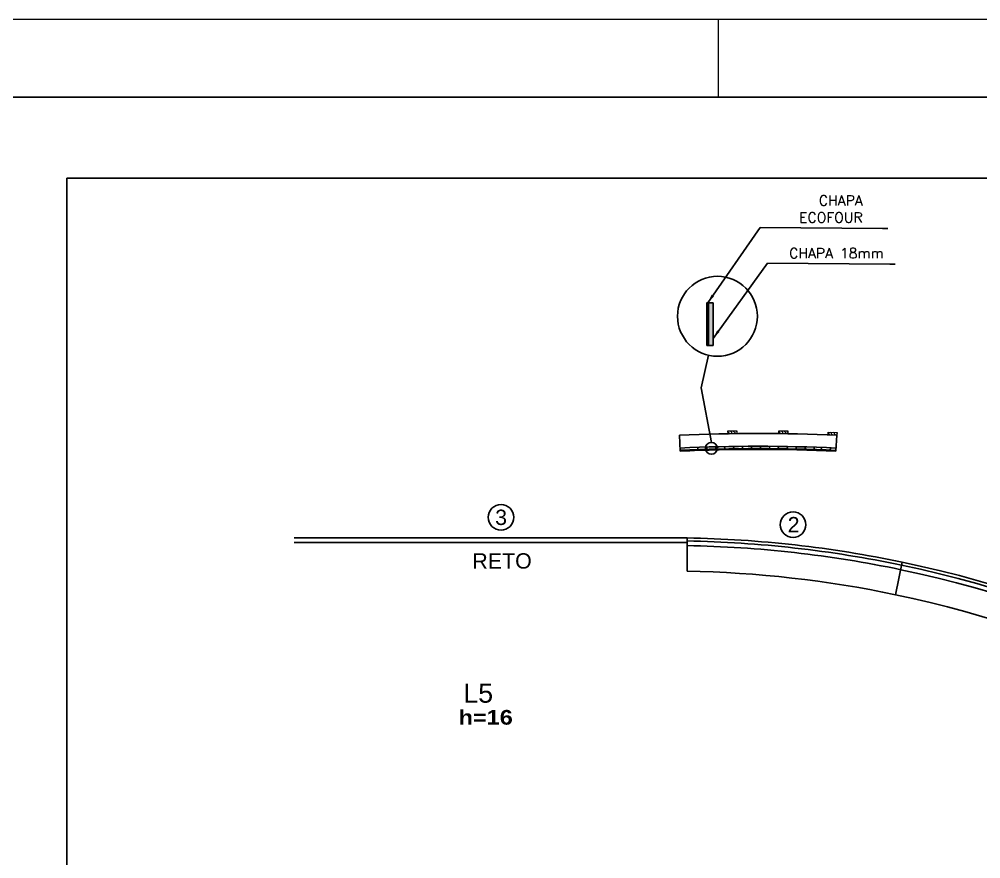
# Model space of a CAD drawing. Extents: x 1894 to 8661, y -614 to 3008.
# Drawn here: x 5859 to 6612, y 2350 to 3008 of the extents above; entities that cross this region are included whole.
import ezdxf
from ezdxf.enums import TextEntityAlignment as Align

# ---------------------------------------------------------------- set-up
doc = ezdxf.new("R2010")
doc.units = 0
for name, color, linetype in [('COTA', 241, 'Continuous'), ('Cota Seção (2x)', 4, 'Continuous'), ('MTH-FACE-VIGA', 7, 'Continuous'), ('MTH-TIT1-VIGA', 5, 'Continuous'), ('MTH-TXT-NEGRITO', 5, 'Continuous'), ('Painéis', 200, 'Continuous'), ('Romaneio', 10, 'Continuous')]:
    doc.layers.add(name, color=color, linetype=linetype)
for name, color, linetype, lineweight in [('FOLHA', 255, 'Continuous', 5), ('Hachura', 251, 'Continuous', 9), ('Madeira', 126, 'Continuous', 18)]:
    doc.layers.add(name, color=color, linetype=linetype, lineweight=lineweight)
doc.styles.add('ARIAL', font='arial.ttf')
doc.styles.add('COTA TECNICA', font='techl___.ttf', dxfattribs={"height": 10})
doc.styles.add('ROMANS', font='romans.shx')
doc.styles.add('TQS_ARIAL', font='arial.ttf')
doc.styles.add('TQS_ARIAL_BLACK', font='ariblk.ttf')
doc.dimstyles.new('PAINEL', dxfattribs={"dimtxt": 10, "dimasz": 3, "dimexe": 3, "dimexo": 3, "dimgap": 3, "dimtad": 1, "dimdec": 1, "dimzin": 12, "dimdsep": 46, "dimtxsty": 'COTA TECNICA', "dimblk1": 'OBLIQUE', "dimblk2": 'OBLIQUE', "dimsah": 1, "dimcen": 0.9, "dimclrd": 4, "dimclre": 4, "dimclrt": 240, "dimadec": 1, "dimazin": 3, "dimtfac": 1, "dimtdec": 1, "dimtmove": 0, "dimatfit": 3, "dimfxl": 1, "dimtolj": 1, "dimtzin": 12, "dimarcsym": 0})

# ---------------------------------------------------------------- blocks, each defined once
blk = doc.blocks.new('_Oblique')
at = {"color": 0, "linetype": 'ByBlock', "lineweight": -2}
blk.add_line((-0.5, -0.5), (0.5, 0.5), dxfattribs=at)

msp = doc.modelspace()

# ---------------------------------------------------------------- hatches: boundary and pattern name
at = {"layer": 'Hachura'}
h = msp.add_hatch(color=256, dxfattribs=at)
h.dxf.hatch_style = 1
h.paths.add_polyline_path([(6402.51, 2785.69), (6398.91, 2785.69), (6398.91, 2752.38), (6402.51, 2752.38)])
h = msp.add_hatch(dxfattribs=at)
h.set_pattern_fill('ANSI31', color=256, scale=0.5, angle=270.81463, style=0)
h.set_pattern_definition([(315.81463, (29514.7113, -5218.8602), (1.10645896, 1.13837815), [])])
h.paths.add_polyline_path([(6414.21, 2683.15), (6414.18, 2685.35), (6421.18, 2685.45), (6421.21, 2683.25)])
h = msp.add_hatch(dxfattribs=at)
h.set_pattern_fill('ANSI31', color=256, scale=0.5, angle=269.16676, style=0)
h.set_pattern_definition([(314.1667616, (29317.7611, -5879.795), (1.13873744, 1.10608918), [])])
h.paths.add_polyline_path([(6454.05, 2683.24), (6454.08, 2685.44), (6461.08, 2685.34), (6461.05, 2683.14)])
h = msp.add_hatch(dxfattribs=at)
h.set_pattern_fill('ANSI31', color=256, scale=0.5, angle=267.47985, style=0)
h.set_pattern_definition([(312.479846, (29094.2705, -6550.1348), (1.17080495, 1.07208769), [])])
h.paths.add_polyline_path([(6492.55, 2682.25), (6492.64, 2684.45), (6499.64, 2684.14), (6499.54, 2681.95)])

# ---------------------------------------------------------------- linework, layer by layer
at = {"color": 30}
msp.add_line((2047.57, 2946.69), (8600.49, 2946.69), dxfattribs=at)
at = {"layer": 'COTA'}
msp.add_lwpolyline([(5896.41, 2883.36), (7278.35, 2883.36), (7278.35, 1889.13), (5896.41, 1889.13)], close=True, dxfattribs=at)
at = {"layer": 'Cota Seção (2x)', "color": 30, "true_color": 0xf26722}
for centre, radius in [((6405.93, 2775.14), 31.28), ((6401.21, 2671.77), 4.65)]:
    msp.add_circle(centre, radius, dxfattribs=at)
at = {"layer": 'FOLHA'}
for p, q in [((1895.16, 3007.66), (8661.45, 3007.66)), ((6406.48, 3007.66), (6406.48, 2946.69))]:
    msp.add_line(p, q, dxfattribs=at)
at = {"layer": 'Madeira'}
for points in [[(6414.21, 2683.15), (6414.18, 2685.35), (6421.18, 2685.45), (6421.21, 2683.25)], [(6454.05, 2683.24), (6454.08, 2685.44), (6461.08, 2685.34), (6461.05, 2683.14)], [(6492.55, 2682.25), (6492.64, 2684.45), (6499.64, 2684.14), (6499.54, 2681.95)]]:
    msp.add_lwpolyline(points, close=True, dxfattribs=at)
at = {"layer": 'MTH-FACE-VIGA', "linetype": 'Continuous'}
for p, q in [((6382.13, 2601.64), (6382.13, 2575.63)), ((6550.66, 2582.63), (6545.34, 2557.18))]:
    msp.add_line(p, q, dxfattribs=at)
for start, end in [(78.18164, 88.91625), (49.12023, 78.18164)]:
    msp.add_arc((6365.52, 1697.81), 877.98, start, end, dxfattribs=at)
at = {"layer": 'Painéis'}
for p, q in [((6376.13, 2681.99), (6376.67, 2669.6)), ((6499.54, 2681.95), (6498.73, 2669.57)), ((6390.56, 2672.55), (6390.64, 2670.75)), ((6397.55, 2672.77), (6397.63, 2670.97)), ((6404.55, 2672.95), (6404.63, 2671.15)), ((6411.55, 2673.1), (6411.63, 2671.3)), ((6418.55, 2673.22), (6418.63, 2671.42)), ((6425.56, 2673.29), (6425.64, 2671.49)), ((6432.56, 2673.34), (6432.64, 2671.54)), ((6439.57, 2673.34), (6439.65, 2671.54)), ((6446.58, 2673.31), (6446.66, 2671.51)), ((6453.59, 2673.25), (6453.67, 2671.45)), ((6460.6, 2673.15), (6460.68, 2671.35)), ((6467.61, 2673.01), (6467.69, 2671.21)), ((6474.63, 2672.84), (6474.71, 2671.04)), ((6481.64, 2672.63), (6481.72, 2670.83)), ((6487.53, 2672.43), (6487.22, 2670.64)), ((6494.58, 2672.15), (6494.28, 2670.37)), ((6382.13, 2601.64), (6074.44, 2601.64)), ((6382.13, 2598.04), (6074.44, 2598.04))]:
    msp.add_line(p, q, dxfattribs=at)
for points in [[(6398.91, 2785.69), (6397.71, 2785.69), (6397.71, 2752.38), (6398.91, 2752.38)], [(6402.51, 2785.69), (6398.91, 2785.69), (6398.91, 2752.38), (6402.51, 2752.38)]]:
    msp.add_lwpolyline(points, close=True, dxfattribs=at)
for centre, radius, start, end in [((6437.37, 1296.94), 1386.4, 87.42964, 92.53173), ((6437.37, 1296.94), 1376.4, 87.4382, 92.53173), ((6437.37, 1296.94), 1374.6, 87.43975, 92.53173), ((6437.37, 1296.94), 1374, 87.44027, 92.53173), ((6365.52, 1697.81), 903.98, 78.18164, 88.94743), ((6365.52, 1697.81), 901.58, 78.18164, 88.94462), ((6365.52, 1697.81), 897.98, 78.18164, 88.94462), ((6365.52, 1697.81), 897.98, 47.66713, 78.18164), ((6365.52, 1697.81), 901.58, 47.41659, 78.18164), ((6365.52, 1697.81), 903.98, 47.25133, 78.18164)]:
    msp.add_arc(centre, radius, start, end, dxfattribs=at)
at = {"layer": 'Romaneio', "color": 1, "linetype": 'ByBlock'}
for centre in [(6236.41, 2617.74), (6465.15, 2611.99)]:
    msp.add_circle(centre, 10, dxfattribs=at)

# ---------------------------------------------------------------- texts
at = {"color": 240, "char_height": 8, "attachment_point": 9, "style": 'ROMANS'}
for s, insert in [('\\A1;CHAPA  \\PECOFOUR', (6519.65, 2848.46)), ('\\A1;CHAPA 18mm', (6536.15, 2820.5))]:
    msp.add_mtext(s, dxfattribs=dict(at, insert=insert))
at = {"layer": 'MTH-TIT1-VIGA', "linetype": 'Continuous', "style": 'TQS_ARIAL'}
msp.add_text('L5', height=15, dxfattribs=at).set_placement((6206.92, 2472.61))
at = {"layer": 'MTH-TXT-NEGRITO', "color": 3, "linetype": 'Continuous', "style": 'TQS_ARIAL_BLACK'}
msp.add_text('h=16', height=11.5, dxfattribs=at).set_placement((6203.21, 2455.43))
at = {"layer": 'Romaneio', "color": 255, "linetype": 'ByBlock', "style": 'ARIAL'}
for s, p in [('3', (6236.47, 2617.74)), ('2', (6465.55, 2611.99)), ('RETO', (6237.22, 2583.62))]:
    msp.add_text(s, height=12, dxfattribs=at).set_placement(p, align=Align.MIDDLE_CENTER)

# ---------------------------------------------------------------- leaders
at = {"annotation_type": 0, "has_hookline": 1, "hookline_direction": 1, "horizontal_direction": (-1, 0, 0)}
for points in [[(6398.31, 2785.69), (6439.38, 2844.67), (6535.31, 2843.81)], [(6402.51, 2757.73), (6445.11, 2816.71), (6541.04, 2815.85)]]:
    msp.add_leader(points, dimstyle='PAINEL', override={"dimasz": 7}, dxfattribs=at)
at = {"layer": 'Painéis', "linetype": 'ByBlock'}
msp.add_leader([(6401.21, 2676.42), (6393.06, 2719.1), (6398.93, 2744.66)], dimstyle='PAINEL', override={"dimgap": 3, "dimtad": 0}, dxfattribs=at)

doc.saveas('drawing.dxf')
